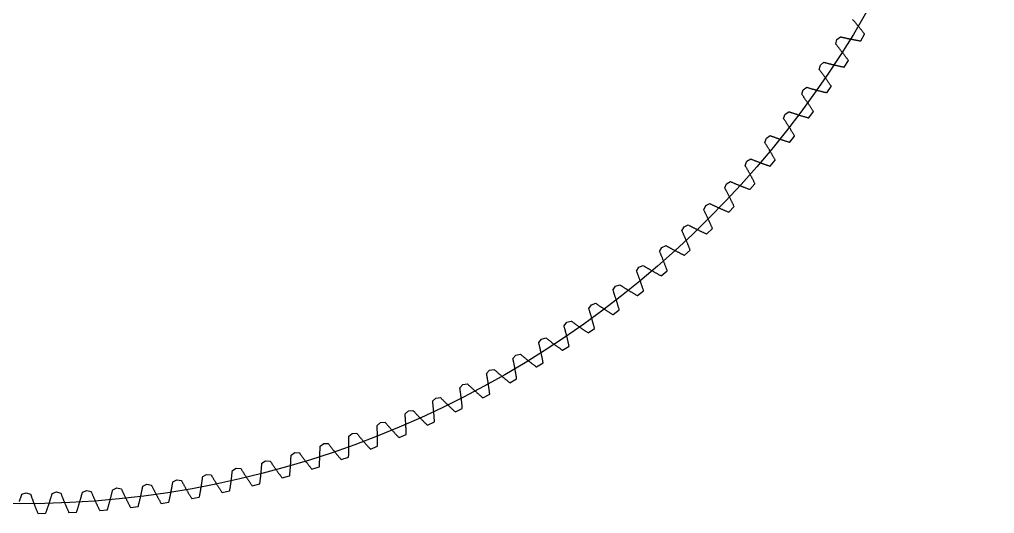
# Model space of a CAD drawing. Extents: x -119 to 119, y 119 to 356.
# Drawn here: x 0 to 117.6, y 118.9 to 178.5 of the extents above; entities that cross this region are included whole.
import ezdxf

# ---------------------------------------------------------------- set-up
doc = ezdxf.new("R2010")
doc.units = 0
doc.layers.get('0').update_dxf_attribs({"linetype": 'CONTINUOUS'})

msp = doc.modelspace()

# ---------------------------------------------------------------- linework, layer by layer
msp.add_lwpolyline([(-0.013603, 120.334419), (0.009313, 120.398963), (0.032032, 120.463254), (0.054497, 120.527233), (0.076764, 120.590959), (0.098778, 120.654374), (0.120594, 120.717536), (0.142212, 120.780415), (0.163576, 120.843012), (0.184743, 120.905326), (0.205684, 120.967359), (0.226399, 121.029109), (0.246916, 121.090577), (0.267208, 121.151735), (0.287302, 121.212638), (0.806563, 121.392978), (0.806563, 121.392978), (1.328279, 121.219863), (1.34922, 121.159242), (1.370358, 121.098366), (1.391722, 121.037181), (1.413312, 120.975741), (1.4351, 120.913991), (1.457113, 120.851986), (1.479352, 120.7897), (1.501817, 120.727131), (1.524508, 120.66428), (1.547424, 120.601147), (1.570567, 120.53776), (1.593935, 120.474091), (1.617528, 120.410139), (1.641348, 120.345906), (1.665393, 120.281418), (1.689664, 120.216648), (1.71419, 120.151596), (1.73894, 120.086289), (1.763917, 120.020701), (1.78912, 119.95483), (1.814576, 119.888706), (1.840258, 119.822327), (1.866194, 119.755666), (1.892356, 119.688723), (1.918744, 119.621526), (1.945386, 119.554046), (1.972282, 119.486313), (1.999403, 119.418326), (2.026779, 119.350056), (2.054408, 119.281533), (2.082264, 119.212727), (2.110373, 119.143667), (2.138736, 119.074353), (2.167354, 119.004786), (2.196197, 118.934936), (2.224984, 118.882781), (3.153974, 118.903835), (3.180362, 118.957231), (3.206016, 119.028295), (3.231444, 119.099104), (3.256647, 119.169632), (3.281595, 119.239905), (3.306318, 119.309896), (3.330787, 119.379605), (3.355058, 119.449032), (3.379075, 119.518176), (3.402866, 119.587066), (3.426432, 119.655675), (3.449772, 119.724001), (3.472857, 119.792044), (3.495746, 119.859806), (3.518408, 119.927314), (3.540845, 119.994511), (3.563027, 120.061454), (3.585012, 120.128115), (3.606772, 120.194465), (3.628334, 120.260562), (3.649641, 120.326376), (3.670752, 120.39188), (3.691636, 120.457129), (3.712323, 120.522069), (3.732784, 120.586726), (3.753019, 120.651129), (3.773057, 120.715222), (3.792869, 120.779032), (3.812484, 120.84256), (3.831872, 120.905778), (3.851063, 120.968714), (3.870057, 121.031395), (3.888825, 121.093766), (3.907395, 121.155827), (3.925768, 121.217605), (3.943914, 121.27913), (4.457277, 121.475669), (4.457277, 121.475669), (4.984157, 121.319036), (5.006989, 121.25912), (5.030047, 121.198922), (5.053302, 121.138442), (5.076811, 121.077708), (5.100546, 121.016663), (5.124506, 120.955393), (5.148693, 120.893812), (5.173105, 120.832005), (5.197771, 120.769888), (5.222635, 120.707517), (5.247753, 120.644864), (5.273125, 120.581956), (5.298694, 120.518795), (5.324517, 120.455351), (5.350595, 120.391626), (5.376898, 120.327674), (5.403455, 120.263412), (5.430238, 120.198924), (5.457246, 120.134154), (5.484537, 120.069102), (5.512026, 120.003824), (5.539796, 119.938264), (5.567793, 119.87245), (5.596072, 119.806353), (5.624548, 119.740031), (5.653306, 119.673426), (5.682319, 119.606568), (5.711557, 119.539456), (5.741077, 119.472089), (5.770824, 119.404469), (5.800824, 119.336566), (5.831106, 119.268438), (5.861614, 119.200055), (5.892405, 119.13139), (5.923449, 119.0625), (5.953845, 119.011277), (6.881707, 119.061484), (6.906401, 119.115699), (6.929826, 119.187553), (6.953024, 119.259096), (6.975969, 119.330385), (6.998716, 119.401392), (7.021209, 119.472117), (7.043505, 119.54256), (7.065574, 119.61272), (7.087418, 119.682599), (7.109008, 119.752195), (7.130429, 119.821508), (7.151596, 119.89054), (7.172537, 119.959289), (7.19328, 120.027756), (7.213798, 120.095913), (7.234118, 120.163788), (7.254212, 120.23138), (7.27408, 120.29869), (7.293751, 120.365718), (7.313224, 120.432435), (7.332472, 120.498898), (7.351494, 120.565051), (7.370318, 120.630894), (7.388945, 120.696482), (7.407374, 120.76176), (7.425577, 120.826728), (7.443583, 120.891441), (7.461391, 120.955816), (7.479002, 121.019937), (7.496387, 121.083747), (7.513602, 121.147276), (7.530592, 121.210493), (7.547412, 121.273401), (7.564035, 121.336054), (7.580432, 121.398369), (7.59666, 121.460429), (8.103588, 121.672999), (8.103588, 121.672999), (8.635153, 121.532989), (8.659848, 121.473807), (8.684768, 121.414371), (8.709914, 121.354652), (8.735314, 121.29468), (8.760968, 121.234426), (8.78682, 121.173917), (8.812925, 121.113155), (8.839285, 121.05211), (8.86587, 120.990812), (8.892709, 120.929259), (8.919774, 120.867452), (8.947094, 120.805363), (8.974667, 120.74302), (9.002466, 120.680424), (9.030518, 120.617573), (9.058825, 120.55444), (9.087358, 120.491052), (9.116173, 120.42744), (9.145214, 120.363544), (9.174508, 120.299395), (9.204057, 120.234992), (9.23386, 120.170363), (9.263916, 120.105452), (9.294227, 120.040287), (9.32482, 119.974868), (9.355638, 119.909223), (9.386739, 119.843296), (9.418066, 119.777143), (9.449675, 119.710736), (9.481538, 119.644075), (9.513683, 119.57716), (9.546054, 119.51002), (9.578707, 119.442597), (9.611642, 119.374948), (9.644832, 119.307074), (9.676807, 119.256838), (10.602666, 119.336171), (10.625638, 119.39112), (10.646777, 119.463651), (10.667718, 119.535928), (10.688433, 119.607894), (10.708922, 119.679579), (10.729186, 119.750981), (10.749252, 119.822101), (10.76912, 119.892911), (10.788735, 119.963438), (10.808152, 120.033683), (10.827371, 120.103618), (10.846364, 120.173298), (10.86516, 120.24264), (10.883731, 120.311728), (10.902103, 120.380506), (10.920278, 120.449001), (10.938228, 120.517186), (10.95598, 120.585089), (10.973534, 120.652681), (10.99089, 120.719991), (11.008021, 120.787019), (11.024983, 120.853736), (11.041747, 120.920143), (11.058285, 120.986268), (11.074654, 121.052082), (11.090797, 121.117614), (11.106771, 121.182836), (11.122547, 121.247775), (11.138126, 121.312404), (11.153507, 121.376722), (11.168719, 121.440758), (11.183733, 121.504484), (11.19855, 121.5679), (11.213197, 121.631033), (11.227647, 121.693855), (11.241899, 121.756368), (11.741884, 121.98477), (11.741884, 121.98477), (12.277598, 121.861524), (12.304127, 121.80316), (12.33091, 121.744514), (12.357947, 121.685614), (12.385209, 121.626461), (12.412726, 121.567053), (12.440468, 121.507391), (12.468493, 121.447475), (12.496744, 121.387306), (12.525248, 121.326882), (12.553978, 121.266176), (12.582991, 121.205244), (12.612257, 121.144058), (12.641749, 121.082618), (12.671496, 121.020896), (12.701524, 120.958949), (12.731778, 120.896775), (12.762315, 120.834319), (12.793105, 120.77161), (12.82415, 120.708674), (12.855448, 120.645484), (12.887, 120.582041), (12.918835, 120.518372), (12.950896, 120.45442), (12.983238, 120.390243), (13.015863, 120.32584), (13.048742, 120.261182), (13.081875, 120.196271), (13.11529, 120.131134), (13.148959, 120.065744), (13.18291, 120.000127), (13.217116, 119.934256), (13.251603, 119.86816), (13.286373, 119.801809), (13.321397, 119.735233), (13.356703, 119.668403), (13.390259, 119.619212), (14.313126, 119.727585), (14.334377, 119.783211), (14.35323, 119.856391), (14.371884, 119.929289), (14.390342, 120.001877), (14.408573, 120.074154), (14.426579, 120.146177), (14.444416, 120.217861), (14.462026, 120.289264), (14.479439, 120.360384), (14.496627, 120.431193), (14.513645, 120.50172), (14.530437, 120.571937), (14.547032, 120.641872), (14.563429, 120.711496), (14.579628, 120.78081), (14.59563, 120.849842), (14.611435, 120.918563), (14.62707, 120.986973), (14.642479, 121.055102), (14.657719, 121.12292), (14.672733, 121.190456), (14.687578, 121.257653), (14.702254, 121.324568), (14.716704, 121.391172), (14.730984, 121.457494), (14.745095, 121.523478), (14.759009, 121.589179), (14.772725, 121.65457), (14.786271, 121.71965), (14.79962, 121.784449), (14.8128, 121.848908), (14.825811, 121.913086), (14.838624, 121.976924), (14.851295, 122.040481), (14.863741, 122.103727), (14.876046, 122.166662), (15.368609, 122.410672), (15.368609, 122.410672), (15.907907, 122.304302), (15.93627, 122.246785), (15.964888, 122.189014), (15.993759, 122.131018), (16.022856, 122.072739), (16.052236, 122.014234), (16.081841, 121.955475), (16.111728, 121.896463), (16.141869, 121.837196), (16.172236, 121.777704), (16.202886, 121.717929), (16.233789, 121.657928), (16.264946, 121.597702), (16.296358, 121.537194), (16.328051, 121.476488), (16.359999, 121.4155), (16.3922, 121.354286), (16.424684, 121.292818), (16.457422, 121.231124), (16.490414, 121.169176), (16.523688, 121.107002), (16.557216, 121.044603), (16.591026, 120.98195), (16.62509, 120.919042), (16.659437, 120.855938), (16.694065, 120.79255), (16.728948, 120.728966), (16.764113, 120.665127), (16.79956, 120.601063), (16.835261, 120.536772), (16.871273, 120.472256), (16.907538, 120.407486), (16.944058, 120.342519), (16.980888, 120.277297), (17.018, 120.21185), (17.055366, 120.146177), (17.090475, 120.09803), (18.009503, 120.235359), (18.028976, 120.291634), (18.045543, 120.365379), (18.061884, 120.438813), (18.078027, 120.511937), (18.094, 120.58475), (18.109748, 120.657281), (18.125299, 120.72953), (18.140652, 120.80144), (18.155835, 120.873068), (18.170793, 120.944386), (18.185582, 121.015421), (18.200144, 121.086118), (18.214566, 121.156532), (18.228762, 121.226636), (18.24276, 121.29643), (18.256589, 121.365913), (18.270248, 121.435114), (18.28371, 121.504004), (18.296975, 121.572556), (18.31007, 121.640826), (18.322967, 121.708785), (18.335696, 121.776434), (18.348254, 121.843772), (18.360616, 121.9108), (18.372808, 121.977517), (18.38483, 122.043952), (18.396656, 122.110048), (18.40834, 122.175834), (18.419826, 122.24131), (18.431143, 122.306475), (18.442291, 122.37133), (18.453269, 122.435874), (18.464078, 122.500108), (18.474718, 122.564031), (18.485189, 122.627616), (18.495518, 122.690918), (18.980178, 122.950252), (18.980178, 122.950252), (19.522553, 122.860901), (19.552694, 122.804315), (19.583118, 122.747476), (19.613795, 122.690382), (19.644727, 122.633063), (19.675912, 122.575489), (19.707352, 122.51769), (19.739074, 122.459665), (19.77105, 122.401358), (19.803279, 122.342854), (19.835791, 122.284095), (19.868557, 122.225082), (19.901606, 122.165844), (19.934908, 122.10638), (19.968492, 122.046661), (20.002331, 121.986746), (20.036451, 121.926548), (20.070826, 121.866152), (20.105483, 121.805502), (20.140422, 121.744627), (20.175615, 121.683526), (20.21109, 121.622199), (20.246848, 121.560646), (20.282888, 121.498868), (20.31921, 121.436836), (20.355786, 121.374606), (20.392672, 121.312122), (20.429813, 121.24944), (20.467264, 121.186504), (20.504968, 121.123371), (20.542956, 121.060012), (20.581253, 120.996428), (20.619805, 120.932617), (20.658667, 120.868581), (20.697811, 120.804347), (20.737237, 120.73986), (20.773813, 120.69287), (21.688072, 120.858986), (21.705768, 120.915853), (21.72002, 120.99005), (21.734046, 121.063964), (21.747903, 121.137567), (21.761563, 121.21086), (21.775025, 121.283871), (21.788289, 121.356543), (21.801384, 121.428905), (21.81431, 121.500985), (21.827038, 121.572726), (21.839569, 121.644184), (21.85193, 121.715304), (21.864094, 121.786142), (21.876089, 121.856669), (21.887914, 121.926858), (21.899541, 121.996764), (21.911028, 122.066332), (21.922288, 122.135618), (21.933408, 122.204565), (21.944358, 122.273201), (21.955111, 122.341527), (21.965722, 122.409543), (21.976136, 122.477248), (21.986409, 122.544642), (21.996485, 122.611698), (22.006419, 122.678472), (22.016156, 122.744907), (22.025751, 122.811032), (22.035177, 122.876846), (22.044462, 122.942322), (22.053578, 123.007487), (22.062525, 123.072342), (22.071302, 123.136886), (22.079938, 123.20112), (22.088404, 123.265015), (22.09673, 123.328599), (22.573008, 123.603032), (22.573008, 123.603032), (23.117923, 123.530755), (23.149842, 123.475129), (23.182016, 123.419277), (23.214471, 123.3632), (23.247181, 123.306868), (23.280172, 123.250311), (23.313418, 123.193528), (23.346918, 123.136519), (23.380728, 123.079256), (23.414792, 123.021767), (23.449111, 122.964053), (23.483739, 122.906113), (23.518622, 122.847947), (23.553759, 122.789555), (23.589206, 122.730937), (23.624907, 122.672094), (23.66089, 122.613025), (23.697156, 122.55373), (23.733704, 122.494209), (23.770534, 122.434463), (23.807646, 122.374491), (23.84504, 122.314293), (23.882717, 122.253897), (23.920676, 122.193276), (23.958917, 122.132429), (23.99744, 122.071356), (24.036246, 122.010085), (24.075362, 121.948589), (24.114732, 121.886867), (24.154412, 121.824948), (24.194403, 121.762802), (24.234648, 121.700459), (24.275203, 121.637891), (24.316041, 121.575124), (24.357189, 121.512132), (24.398619, 121.448915), (24.436663, 121.403082), (25.345249, 121.597843), (25.361166, 121.655247), (25.373048, 121.729867), (25.38476, 121.804176), (25.396303, 121.878175), (25.407648, 121.951863), (25.418824, 122.025241), (25.429803, 122.098308), (25.440612, 122.171065), (25.451252, 122.243483), (25.461722, 122.315619), (25.471995, 122.387416), (25.482127, 122.458903), (25.492061, 122.53008), (25.501854, 122.600946), (25.51145, 122.671473), (25.520876, 122.74169), (25.530161, 122.811596), (25.539277, 122.881192), (25.548195, 122.950478), (25.556972, 123.019425), (25.565608, 123.088061), (25.574046, 123.156359), (25.582344, 123.224375), (25.590472, 123.292052), (25.598459, 123.35939), (25.606276, 123.426418), (25.613953, 123.493135), (25.62146, 123.559542), (25.628826, 123.62561), (25.636022, 123.691368), (25.643078, 123.756787), (25.649992, 123.821896), (25.656738, 123.886666), (25.663342, 123.951125), (25.669804, 124.015274), (25.676126, 124.079085), (26.143543, 124.368334), (26.143543, 124.368334), (26.690461, 124.313216), (26.72413, 124.258634), (26.758025, 124.203799), (26.79223, 124.148765), (26.82669, 124.093506), (26.861431, 124.038021), (26.896455, 123.982282), (26.931761, 123.926346), (26.967321, 123.870184), (27.003163, 123.813824), (27.039316, 123.75721), (27.075723, 123.700371), (27.112412, 123.643334), (27.149383, 123.586071), (27.186636, 123.528582), (27.224172, 123.470896), (27.262018, 123.412984), (27.300118, 123.354846), (27.338528, 123.296511), (27.377192, 123.23795), (27.416167, 123.179191), (27.455424, 123.120206), (27.494992, 123.060996), (27.534842, 123.001588), (27.574974, 122.941983), (27.615388, 122.882152), (27.656113, 122.822123), (27.69712, 122.761897), (27.738437, 122.701445), (27.780036, 122.640796), (27.821946, 122.579948), (27.864139, 122.518904), (27.906641, 122.457633), (27.949426, 122.396165), (27.99255, 122.3345), (28.035927, 122.272637), (28.075382, 122.228017), (28.977421, 122.451227), (28.991532, 122.509082), (29.001071, 122.584041), (29.010441, 122.658688), (29.019641, 122.733026), (29.028672, 122.807024), (29.037506, 122.880713), (29.046198, 122.95409), (29.054721, 123.027158), (29.063075, 123.099886), (29.071288, 123.172276), (29.079303, 123.244384), (29.087177, 123.316153), (29.094882, 123.387612), (29.102417, 123.458732), (29.109811, 123.529542), (29.117036, 123.600041), (29.12412, 123.670201), (29.131034, 123.740023), (29.137779, 123.809562), (29.144383, 123.878735), (29.150846, 123.947626), (29.15714, 124.016149), (29.163292, 124.08439), (29.169304, 124.152293), (29.175174, 124.219857), (29.180875, 124.287111), (29.186434, 124.354026), (29.191881, 124.42063), (29.197159, 124.486896), (29.202295, 124.552823), (29.207291, 124.61844), (29.212145, 124.683746), (29.216858, 124.748685), (29.22143, 124.813342), (29.225889, 124.877632), (29.230207, 124.941612), (29.68831, 125.245424), (29.68831, 125.245424), (30.236668, 125.207494), (30.27203, 125.153984), (30.307647, 125.100278), (30.343546, 125.046345), (30.379755, 124.992186), (30.416218, 124.937802), (30.452963, 124.88322), (30.489991, 124.828413), (30.527329, 124.773408), (30.564921, 124.718177), (30.602823, 124.66272), (30.64098, 124.607066), (30.679446, 124.551214), (30.718196, 124.495137), (30.757255, 124.438862), (30.796597, 124.382361), (30.836221, 124.325662), (30.876127, 124.268766), (30.916344, 124.211644), (30.956843, 124.154353), (30.997652, 124.096836), (31.038744, 124.039094), (31.080146, 123.981182), (31.12183, 123.923072), (31.163824, 123.864737), (31.206101, 123.806204), (31.248689, 123.747502), (31.291558, 123.688574), (31.334766, 123.629448), (31.378257, 123.570153), (31.42203, 123.510633), (31.466141, 123.450943), (31.510534, 123.391027), (31.555238, 123.330942), (31.600253, 123.270659), (31.645578, 123.210207), (31.686415, 123.166858), (32.581003, 123.418261), (32.593252, 123.47654), (32.600448, 123.551752), (32.607476, 123.626682), (32.614334, 123.701246), (32.621022, 123.775498), (32.62757, 123.84944), (32.633948, 123.923044), (32.640157, 123.996337), (32.646225, 124.069292), (32.652152, 124.141936), (32.657909, 124.214241), (32.663525, 124.286208), (32.668972, 124.357864), (32.674278, 124.42921), (32.679442, 124.500217), (32.684466, 124.570885), (32.68932, 124.641243), (32.694033, 124.711262), (32.698605, 124.780971), (32.703036, 124.850342), (32.707326, 124.919373), (32.711475, 124.988066), (32.715482, 125.056448), (32.719349, 125.12452), (32.723074, 125.192226), (32.726686, 125.25962), (32.730158, 125.326704), (32.73346, 125.393422), (32.736677, 125.459829), (32.739725, 125.525897), (32.74266, 125.591626), (32.745482, 125.657046), (32.748305, 125.722126), (32.750845, 125.786868), (32.753385, 125.851299), (32.755642, 125.915364), (33.203981, 126.233428), (33.203981, 126.233428), (33.75327, 126.212741), (33.790297, 126.160361), (33.827579, 126.107783), (33.865171, 126.055007), (33.903045, 126.002006), (33.941202, 125.948807), (33.97964, 125.89541), (34.018361, 125.841788), (34.057392, 125.787968), (34.096734, 125.733951), (34.13633, 125.679736), (34.176236, 125.625296), (34.216453, 125.570686), (34.256952, 125.51585), (34.297733, 125.460816), (34.338824, 125.405586), (34.380226, 125.350185), (34.421911, 125.294559), (34.463877, 125.238736), (34.506182, 125.182715), (34.54877, 125.126524), (34.591639, 125.070108), (34.634847, 125.013522), (34.678338, 124.956739), (34.722139, 124.899759), (34.766222, 124.84258), (34.810644, 124.785233), (34.855348, 124.727688), (34.90039, 124.669973), (34.945715, 124.612033), (34.99135, 124.553952), (35.037296, 124.495645), (35.083552, 124.437196), (35.130147, 124.378522), (35.177024, 124.319707), (35.224212, 124.260666), (35.266404, 124.218615), (36.152638, 124.498015), (36.163081, 124.556661), (36.167878, 124.632071), (36.172535, 124.707142), (36.177051, 124.781903), (36.181425, 124.856353), (36.18563, 124.930436), (36.189694, 125.004209), (36.193617, 125.077672), (36.197399, 125.150767), (36.20104, 125.223552), (36.204511, 125.296027), (36.207869, 125.368135), (36.211058, 125.439932), (36.214135, 125.511391), (36.217042, 125.582539), (36.219864, 125.65332), (36.222404, 125.723791), (36.224944, 125.793923), (36.227202, 125.863745), (36.229459, 125.9332), (36.231435, 126.002344), (36.23341, 126.07115), (36.235386, 126.139646), (36.237079, 126.207774), (36.238773, 126.275592), (36.240184, 126.343043), (36.241595, 126.410184), (36.242724, 126.476986), (36.243853, 126.543477), (36.244982, 126.609602), (36.245828, 126.675416), (36.246675, 126.740864), (36.247239, 126.806), (36.247804, 126.870799), (36.248086, 126.935258), (36.248368, 126.999379), (36.68649, 127.331357), (36.68649, 127.331357), (37.236174, 127.327914), (37.27481, 127.276747), (37.313729, 127.225383), (37.352958, 127.173792), (37.392469, 127.122005), (37.43229, 127.070048), (37.472394, 127.017865), (37.51278, 126.965512), (37.553477, 126.912934), (37.594484, 126.860187), (37.635773, 126.807214), (37.677372, 126.754072), (37.719282, 126.700732), (37.761474, 126.647222), (37.803977, 126.593487), (37.84679, 126.539583), (37.889886, 126.485481), (37.933291, 126.431209), (37.977008, 126.37674), (38.021034, 126.322074), (38.065371, 126.267238), (38.110019, 126.212205), (38.154949, 126.157002), (38.200217, 126.101602), (38.245796, 126.046032), (38.291657, 125.990265), (38.337857, 125.934357), (38.384339, 125.878223), (38.43116, 125.821948), (38.478291, 125.765475), (38.525732, 125.708833), (38.573484, 125.652022), (38.621575, 125.595041), (38.669948, 125.537863), (38.718659, 125.480544), (38.76771, 125.423027), (38.811172, 125.38233), (39.688206, 125.689416), (39.696785, 125.748344), (39.699325, 125.823895), (39.701583, 125.899079), (39.703841, 125.973953), (39.705816, 126.048488), (39.707792, 126.122684), (39.709485, 126.196542), (39.711178, 126.27006), (39.71259, 126.343269), (39.714001, 126.416139), (39.71513, 126.488642), (39.716258, 126.560862), (39.717105, 126.632716), (39.717952, 126.704231), (39.718516, 126.775408), (39.719081, 126.846274), (39.719645, 126.916801), (39.719927, 126.986961), (39.720097, 127.056811), (39.720181, 127.126323), (39.720125, 127.195495), (39.719956, 127.264329), (39.719673, 127.332825), (39.719391, 127.400981), (39.718827, 127.468828), (39.718262, 127.536307), (39.717416, 127.603448), (39.716569, 127.67025), (39.71544, 127.736741), (39.714311, 127.802866), (39.713182, 127.868652), (39.711771, 127.934127), (39.71036, 127.999236), (39.708949, 128.064006), (39.707256, 128.128466), (39.705562, 128.192558), (40.133044, 128.538139), (40.133044, 128.538139), (40.682559, 128.551968), (40.722776, 128.502043), (40.763303, 128.45192), (40.80414, 128.4016), (40.84526, 128.351082), (40.88669, 128.300367), (40.928403, 128.249482), (40.970426, 128.198428), (41.012759, 128.147149), (41.055403, 128.0957), (41.098329, 128.044081), (41.141594, 127.992265), (41.18514, 127.94028), (41.228998, 127.888097), (41.273166, 127.835745), (41.317644, 127.783195), (41.362432, 127.730476), (41.407532, 127.677587), (41.452941, 127.62453), (41.498661, 127.571274), (41.544692, 127.51785), (41.591032, 127.464256), (41.637684, 127.410492), (41.684646, 127.356531), (41.731946, 127.302429), (41.779557, 127.24813), (41.827478, 127.193689), (41.87571, 127.139051), (41.92428, 127.084272), (41.973161, 127.029323), (42.022353, 126.974205), (42.071883, 126.918918), (42.121723, 126.863461), (42.171874, 126.807835), (42.222364, 126.752068), (42.273164, 126.696131), (42.317896, 126.656818), (43.184854, 126.991308), (43.191599, 127.05049), (43.191656, 127.12604), (43.191599, 127.201281), (43.191402, 127.276183), (43.19112, 127.350718), (43.190555, 127.424942), (43.189991, 127.498828), (43.189426, 127.572375), (43.18858, 127.645583), (43.187733, 127.718453), (43.186604, 127.790984), (43.185475, 127.863177), (43.184064, 127.93503), (43.182653, 128.006546), (43.18096, 128.077722), (43.179266, 128.14856), (43.177573, 128.219059), (43.175597, 128.289191), (43.173622, 128.359013), (43.171646, 128.428496), (43.169388, 128.49764), (43.167131, 128.566418), (43.164591, 128.634885), (43.162051, 128.702985), (43.159511, 128.770775), (43.156688, 128.838198), (43.153838, 128.90531), (43.150875, 128.972056), (43.147798, 129.038463), (43.144638, 129.104531), (43.141364, 129.170261), (43.138005, 129.235623), (43.134534, 129.300676), (43.130978, 129.365361), (43.127337, 129.429736), (43.123584, 129.493744), (43.540003, 129.852589), (43.540003, 129.852589), (44.088812, 129.883662), (44.130581, 129.835035), (44.17266, 129.786182), (44.21505, 129.737189), (44.257722, 129.687969), (44.300733, 129.638608), (44.344026, 129.58905), (44.387629, 129.539323), (44.431571, 129.489426), (44.475795, 129.439331), (44.52033, 129.389096), (44.565175, 129.338663), (44.610359, 129.28806), (44.655825, 129.237288), (44.701629, 129.186347), (44.747716, 129.135209), (44.794142, 129.083929), (44.840878, 129.03248), (44.887924, 128.980861), (44.935309, 128.929074), (44.982977, 128.877145), (45.030983, 128.825018), (45.079327, 128.772751), (45.127954, 128.720314), (45.17692, 128.667708), (45.226224, 128.614932), (45.275839, 128.562015), (45.325764, 128.508929), (45.376028, 128.455702), (45.426602, 128.402306), (45.477486, 128.34874), (45.528738, 128.295061), (45.5803, 128.241185), (45.632172, 128.187168), (45.684384, 128.133009), (45.736933, 128.07871), (45.782879, 128.040807), (46.638887, 128.402362), (46.64377, 128.461714), (46.641512, 128.537264), (46.638972, 128.612448), (46.636432, 128.687294), (46.633892, 128.7618), (46.63107, 128.835968), (46.628191, 128.909798), (46.625171, 128.983288), (46.622067, 129.05644), (46.618821, 129.129254), (46.615463, 129.2017), (46.61202, 129.273808), (46.608436, 129.345605), (46.604767, 129.417036), (46.600985, 129.488128), (46.59709, 129.558881), (46.593111, 129.629267), (46.589019, 129.699343), (46.584814, 129.769052), (46.580524, 129.838422), (46.576121, 129.907482), (46.571634, 129.976146), (46.567034, 130.0445), (46.562349, 130.112516), (46.557551, 130.180165), (46.552668, 130.247475), (46.547701, 130.314446), (46.54265, 130.38105), (46.537485, 130.447344), (46.532236, 130.513272), (46.52693, 130.57886), (46.521511, 130.64411), (46.516008, 130.709021), (46.51042, 130.773565), (46.504747, 130.837771), (46.49899, 130.901638), (46.903922, 131.273381), (46.903922, 131.273381), (47.45149, 131.321697), (47.494783, 131.274397), (47.538358, 131.226899), (47.582272, 131.179231), (47.626468, 131.131423), (47.671002, 131.083417), (47.715847, 131.035242), (47.761003, 130.986925), (47.806469, 130.938411), (47.852245, 130.889756), (47.898332, 130.840903), (47.944758, 130.79191), (47.991494, 130.742746), (48.03854, 130.693442), (48.085897, 130.643969), (48.133593, 130.594326), (48.181599, 130.544514), (48.229915, 130.49456), (48.27857, 130.444438), (48.327536, 130.394174), (48.37684, 130.343741), (48.426455, 130.293166), (48.476408, 130.242423), (48.526672, 130.191538), (48.577274, 130.140512), (48.628187, 130.089317), (48.679439, 130.037981), (48.731001, 129.986504), (48.782901, 129.934857), (48.835141, 129.883098), (48.887719, 129.831169), (48.940607, 129.779099), (48.993834, 129.726888), (49.047372, 129.674535), (49.101276, 129.622042), (49.155491, 129.569379), (49.202622, 129.532973), (50.046834, 129.921226), (50.049853, 129.980718), (50.045168, 130.056128), (50.040399, 130.131199), (50.035488, 130.205932), (50.030493, 130.280325), (50.025385, 130.35438), (50.020192, 130.428069), (50.014858, 130.501446), (50.009439, 130.574457), (50.003908, 130.647101), (49.998291, 130.719435), (49.99259, 130.791402), (49.986748, 130.86303), (49.98085, 130.934319), (49.974839, 131.00527), (49.968714, 131.075853), (49.962506, 131.146098), (49.956212, 131.216005), (49.949834, 131.285544), (49.943371, 131.354745), (49.936795, 131.423608), (49.930135, 131.492131), (49.923418, 131.560288), (49.916588, 131.628106), (49.909674, 131.695585), (49.902674, 131.762726), (49.895619, 131.8295), (49.88845, 131.895935), (49.881226, 131.962003), (49.873916, 132.027732), (49.866522, 132.093123), (49.859071, 132.158176), (49.851536, 132.222861), (49.843916, 132.287236), (49.836239, 132.351216), (49.828478, 132.414885), (50.221557, 132.799159), (50.221557, 132.799159), (50.767319, 132.864634), (50.812051, 132.818717), (50.857122, 132.77263), (50.902503, 132.726374), (50.948195, 132.679948), (50.994197, 132.633381), (51.040538, 132.586645), (51.087189, 132.53974), (51.134151, 132.492694), (51.181423, 132.445478), (51.229034, 132.398121), (51.276984, 132.350623), (51.325216, 132.302956), (51.373814, 132.255119), (51.422695, 132.207169), (51.471915, 132.15905), (51.521473, 132.110762), (51.571342, 132.062361), (51.621549, 132.013791), (51.672067, 131.965079), (51.722923, 131.916226), (51.774118, 131.867233), (51.825624, 131.818098), (51.877468, 131.768822), (51.929651, 131.719405), (51.982144, 131.669818), (52.034976, 131.620119), (52.088147, 131.570278), (52.141656, 131.520297), (52.195476, 131.470202), (52.249634, 131.419939), (52.30416, 131.369562), (52.358996, 131.319044), (52.41417, 131.268414), (52.469683, 131.217642), (52.525507, 131.166729), (52.573767, 131.13179), (53.405363, 131.546374), (53.406492, 131.605923), (53.399436, 131.681164), (53.392296, 131.756065), (53.385071, 131.8306), (53.377733, 131.904796), (53.370311, 131.978654), (53.362775, 132.052145), (53.355155, 132.125297), (53.347451, 132.19811), (53.339633, 132.270556), (53.331759, 132.342664), (53.323772, 132.414433), (53.315701, 132.485836), (53.307544, 132.556899), (53.299304, 132.627624), (53.291006, 132.697982), (53.282596, 132.768001), (53.274101, 132.837654), (53.26555, 132.906968), (53.256886, 132.975943), (53.248165, 133.044579), (53.23936, 133.112849), (53.230498, 133.180751), (53.221551, 133.248344), (53.21252, 133.315569), (53.203433, 133.382427), (53.19426, 133.448947), (53.185032, 133.515128), (53.175718, 133.580942), (53.166349, 133.646418), (53.156894, 133.711555), (53.147412, 133.776325), (53.137844, 133.840756), (53.12822, 133.904849), (53.118512, 133.968575), (53.108775, 134.031934), (53.489578, 134.428371), (53.489578, 134.428371), (54.033025, 134.510978), (54.079168, 134.466471), (54.125678, 134.421824), (54.172471, 134.377007), (54.219602, 134.332049), (54.267044, 134.28695), (54.314824, 134.241681), (54.362914, 134.196272), (54.411344, 134.150721), (54.460084, 134.105029), (54.509162, 134.059196), (54.558551, 134.013222), (54.608278, 133.967079), (54.658345, 133.920823), (54.708721, 133.874397), (54.759437, 133.827859), (54.810462, 133.781179), (54.861855, 133.734358), (54.913558, 133.687397), (54.965572, 133.640294), (55.017952, 133.59305), (55.070643, 133.545693), (55.123673, 133.498195), (55.177041, 133.450556), (55.23072, 133.402804), (55.284765, 133.354911), (55.339149, 133.306905), (55.393844, 133.258758), (55.448877, 133.210469), (55.504278, 133.162068), (55.559988, 133.113554), (55.616038, 133.064927), (55.672454, 133.016159), (55.72918, 132.96725), (55.786246, 132.918256), (55.843678, 132.869122), (55.892982, 132.835706), (56.711173, 133.276227), (56.710326, 133.335776), (56.700928, 133.410762), (56.691445, 133.485382), (56.681878, 133.559663), (56.672198, 133.633605), (56.662461, 133.70718), (56.65264, 133.780417), (56.642706, 133.853287), (56.632715, 133.925818), (56.62264, 133.997982), (56.612508, 134.069808), (56.602263, 134.141295), (56.591962, 134.212415), (56.581576, 134.283168), (56.571134, 134.35361), (56.560607, 134.423658), (56.549996, 134.493395), (56.539328, 134.562737), (56.528575, 134.631769), (56.517766, 134.700433), (56.5069, 134.768731), (56.49595, 134.83669), (56.484943, 134.904311), (56.47388, 134.971564), (56.462761, 135.038479), (56.451556, 135.105027), (56.440324, 135.171236), (56.429007, 135.237079), (56.417633, 135.302583), (56.406203, 135.367748), (56.394745, 135.432546), (56.383202, 135.496977), (56.371631, 135.56107), (56.359975, 135.624824), (56.348291, 135.688211), (56.336551, 135.75126), (56.70471, 136.159438), (56.70471, 136.159438), (57.245306, 136.25909), (57.292833, 136.216051), (57.340698, 136.172871), (57.388901, 136.12955), (57.437415, 136.086088), (57.486268, 136.042513), (57.535431, 135.998768), (57.584933, 135.954911), (57.634773, 135.910884), (57.684924, 135.866745), (57.735414, 135.822464), (57.786214, 135.778071), (57.83738, 135.733536), (57.888858, 135.68886), (57.940674, 135.644043), (57.992828, 135.599114), (58.045294, 135.554043), (58.098126, 135.508859), (58.151268, 135.463534), (58.204749, 135.418096), (58.258569, 135.372546), (58.312727, 135.326854), (58.367224, 135.281049), (58.42206, 135.235132), (58.477235, 135.189073), (58.532748, 135.142901), (58.5886, 135.096617), (58.64479, 135.05022), (58.701319, 135.003681), (58.758187, 134.957058), (58.815422, 134.910322), (58.872967, 134.863445), (58.930879, 134.816483), (58.989129, 134.769408), (59.047719, 134.722221), (59.106647, 134.67492), (59.156967, 134.643058), (59.960933, 135.109063), (59.958393, 135.168555), (59.946653, 135.243203), (59.934828, 135.317512), (59.922918, 135.391454), (59.910952, 135.46503), (59.898901, 135.538266), (59.886765, 135.611164), (59.874573, 135.683696), (59.862297, 135.75586), (59.849964, 135.827685), (59.837574, 135.899144), (59.8251, 135.970264), (59.812569, 136.041045), (59.799954, 136.11146), (59.78731, 136.181507), (59.774582, 136.251216), (59.761797, 136.320558), (59.748956, 136.389562), (59.73603, 136.458198), (59.723076, 136.526496), (59.710066, 136.594427), (59.696999, 136.662019), (59.683876, 136.729244), (59.670696, 136.796103), (59.65746, 136.862651), (59.644195, 136.928804), (59.630874, 136.994618), (59.617497, 137.060093), (59.604092, 137.125202), (59.590601, 137.189972), (59.577111, 137.254375), (59.563564, 137.318411), (59.549961, 137.382109), (59.53633, 137.445468), (59.52267, 137.50846), (59.508954, 137.571085), (59.864103, 137.990665), (59.864103, 137.990665), (60.401285, 138.107222), (60.450166, 138.065708), (60.499357, 138.024052), (60.548887, 137.982283), (60.598756, 137.940373), (60.648935, 137.898322), (60.699452, 137.856158), (60.750309, 137.813852), (60.801504, 137.771434), (60.85301, 137.728904), (60.904854, 137.686232), (60.957065, 137.643447), (61.009586, 137.600521), (61.062447, 137.557482), (61.115646, 137.51433), (61.169183, 137.471065), (61.223031, 137.42766), (61.277246, 137.384169), (61.3318, 137.340538), (61.386692, 137.296793), (61.441923, 137.252964), (61.497464, 137.208994), (61.553372, 137.164911), (61.609647, 137.120743), (61.666233, 137.076434), (61.723157, 137.03204), (61.780448, 136.987534), (61.83805, 136.942915), (61.896018, 136.898182), (61.954325, 136.853366), (62.012999, 136.808436), (62.071984, 136.763421), (62.131335, 136.718266), (62.191053, 136.673054), (62.251082, 136.627729), (62.311478, 136.582291), (62.362786, 136.552065), (63.15171, 137.043075), (63.147222, 137.102455), (63.133139, 137.176708), (63.118972, 137.250593), (63.104748, 137.324112), (63.090467, 137.397292), (63.07613, 137.470106), (63.061709, 137.54258), (63.047259, 137.614688), (63.032725, 137.686457), (63.018134, 137.75786), (63.003486, 137.828895), (62.988811, 137.899592), (62.974051, 137.969921), (62.959234, 138.039912), (62.944389, 138.109537), (62.929488, 138.178794), (62.91453, 138.247713), (62.899516, 138.316264), (62.884473, 138.384478), (62.869374, 138.452324), (62.854219, 138.519831), (62.839036, 138.586944), (62.823796, 138.653746), (62.808527, 138.720181), (62.793231, 138.786249), (62.777878, 138.851979), (62.762497, 138.917341), (62.747059, 138.982337), (62.731622, 139.046994), (62.716128, 139.111313), (62.700606, 139.175264), (62.685055, 139.238849), (62.669448, 139.302095), (62.653841, 139.364974), (62.638206, 139.427514), (62.622515, 139.489688), (62.964314, 139.92019), (62.964314, 139.92019), (63.497601, 140.053568), (63.547724, 140.013605), (63.598213, 139.97353), (63.649042, 139.933341), (63.70018, 139.893012), (63.751658, 139.852569), (63.803502, 139.812014), (63.855656, 139.771318), (63.90815, 139.730536), (63.960982, 139.689642), (64.014152, 139.648607), (64.067634, 139.607488), (64.121482, 139.566227), (64.175668, 139.524881), (64.230194, 139.483423), (64.285058, 139.441851), (64.340288, 139.400167), (64.39583, 139.358398), (64.45171, 139.316516), (64.507957, 139.274522), (64.564514, 139.232414), (64.621438, 139.190222), (64.678701, 139.147917), (64.736331, 139.105527), (64.794271, 139.063024), (64.852578, 139.020437), (64.911224, 138.977765), (64.970208, 138.93498), (65.02956, 138.892082), (65.08925, 138.849128), (65.149278, 138.806061), (65.209674, 138.762909), (65.270408, 138.719673), (65.331509, 138.676324), (65.392949, 138.632918), (65.454728, 138.589399), (65.506967, 138.560782), (66.280058, 139.076345), (66.273736, 139.135556), (66.257311, 139.209328), (66.240829, 139.282734), (66.224319, 139.355774), (66.207753, 139.428474), (66.19113, 139.500808), (66.174451, 139.572802), (66.157715, 139.644402), (66.140951, 139.715663), (66.12413, 139.786586), (66.107254, 139.857141), (66.090348, 139.92733), (66.073387, 139.997152), (66.056397, 140.066635), (66.039351, 140.135751), (66.022276, 140.204529), (66.005174, 140.272939), (65.988015, 140.340983), (65.970827, 140.408688), (65.953612, 140.476026), (65.93634, 140.543026), (65.919068, 140.609659), (65.901739, 140.675924), (65.884383, 140.741852), (65.867026, 140.807412), (65.849613, 140.872605), (65.832172, 140.93746), (65.81473, 141.001948), (65.797232, 141.066097), (65.779735, 141.129879), (65.762209, 141.193322), (65.744654, 141.256399), (65.7271, 141.319109), (65.709518, 141.38148), (65.691907, 141.443484), (65.674296, 141.50515), (66.002408, 141.946178), (66.002408, 141.946178), (66.531208, 142.096236), (66.5826, 142.057854), (66.634304, 142.019387), (66.686374, 141.980807), (66.738754, 141.942114), (66.791501, 141.903309), (66.844559, 141.86439), (66.897956, 141.825359), (66.951719, 141.786243), (67.005793, 141.747014), (67.060233, 141.707701), (67.115013, 141.668274), (67.170131, 141.628735), (67.225587, 141.589111), (67.281383, 141.549374), (67.337517, 141.509552), (67.394018, 141.469618), (67.450857, 141.429599), (67.508035, 141.389495), (67.565552, 141.349278), (67.623436, 141.309005), (67.68163, 141.268619), (67.74022, 141.22812), (67.799119, 141.187565), (67.858386, 141.146897), (67.917991, 141.106172), (67.977964, 141.065335), (68.038274, 141.024441), (68.098924, 140.983434), (68.15994, 140.94237), (68.221296, 140.901222), (68.283018, 140.85999), (68.345078, 140.818672), (68.407478, 140.77727), (68.470272, 140.735812), (68.533377, 140.694269), (68.586491, 140.667317), (69.343016, 141.206869), (69.334832, 141.265882), (69.316092, 141.33909), (69.297324, 141.411932), (69.278528, 141.484435), (69.259676, 141.556571), (69.240795, 141.62834), (69.221858, 141.69977), (69.202893, 141.770834), (69.183871, 141.84153), (69.164849, 141.91186), (69.145771, 141.981851), (69.126664, 142.051476), (69.10753, 142.120761), (69.088339, 142.189652), (69.069148, 142.258232), (69.049928, 142.326416), (69.030681, 142.394263), (69.011377, 142.461742), (68.992073, 142.528854), (68.97274, 142.595628), (68.953408, 142.662035), (68.93402, 142.728103), (68.914631, 142.793776), (68.895242, 142.859139), (68.875797, 142.924107), (68.856352, 142.988736), (68.836907, 143.053026), (68.817434, 143.116921), (68.797932, 143.180477), (68.77843, 143.243695), (68.758929, 143.306546), (68.739399, 143.36903), (68.719869, 143.431175), (68.70034, 143.492954), (68.68081, 143.554365), (68.661252, 143.615438), (68.975365, 144.06657), (68.975365, 144.06657), (69.499198, 144.233166), (69.551748, 144.196449), (69.604664, 144.159591), (69.657891, 144.122676), (69.711485, 144.085649), (69.76539, 144.048508), (69.819661, 144.011283), (69.874271, 143.973973), (69.92922, 143.936551), (69.984507, 143.899043), (70.040161, 143.861451), (70.096126, 143.823746), (70.152458, 143.785957), (70.209128, 143.748111), (70.266165, 143.710152), (70.323541, 143.672108), (70.381255, 143.63398), (70.439308, 143.595767), (70.497728, 143.55747), (70.556487, 143.519088), (70.615584, 143.480621), (70.675048, 143.442097), (70.734851, 143.403461), (70.795021, 143.364768), (70.85553, 143.325991), (70.916377, 143.287157), (70.977591, 143.248239), (71.039172, 143.209236), (71.101063, 143.170176), (71.163349, 143.131032), (71.225974, 143.091831), (71.288938, 143.052546), (71.352269, 143.013204), (71.415966, 142.973806), (71.480003, 142.934323), (71.544406, 142.894784), (71.598338, 142.869497), (72.337535, 143.432586), (72.327488, 143.491289), (72.30649, 143.563876), (72.285437, 143.636097), (72.264355, 143.707979), (72.243244, 143.779466), (72.222106, 143.850614), (72.200939, 143.921424), (72.179773, 143.991838), (72.15855, 144.061914), (72.137298, 144.131623), (72.116047, 144.200965), (72.094767, 144.269968), (72.07346, 144.338604), (72.052124, 144.406874), (72.030788, 144.474805), (72.009423, 144.542341), (71.988059, 144.609566), (71.966667, 144.676396), (71.945246, 144.742888), (71.923825, 144.809012), (71.902405, 144.87477), (71.880984, 144.940189), (71.859535, 145.005242), (71.838086, 145.069955), (71.816609, 145.134274), (71.79516, 145.198282), (71.773683, 145.261894), (71.752206, 145.325169), (71.730729, 145.388076), (71.709252, 145.450645), (71.687775, 145.512846), (71.666326, 145.57471), (71.644849, 145.636206), (71.623372, 145.697335), (71.601923, 145.758126), (71.580474, 145.81855), (71.880222, 146.279306), (71.880222, 146.279306), (72.39858, 146.46227), (72.452258, 146.427218), (72.506304, 146.392053), (72.56066, 146.356804), (72.615383, 146.321498), (72.670444, 146.286079), (72.725844, 146.250575), (72.781612, 146.214987), (72.837717, 146.179314), (72.894162, 146.143557), (72.950945, 146.107714), (73.008095, 146.071816), (73.065584, 146.035804), (73.123411, 145.999736), (73.181605, 145.963612), (73.240138, 145.927374), (73.29901, 145.891081), (73.358248, 145.854702), (73.417825, 145.818267), (73.477769, 145.781748), (73.538052, 145.745172), (73.598701, 145.708511), (73.65969, 145.671794), (73.721045, 145.63502), (73.782738, 145.598162), (73.844771, 145.561248), (73.907198, 145.524276), (73.969936, 145.487221), (74.03307, 145.450108), (74.096541, 145.412968), (74.160352, 145.375743), (74.224529, 145.338461), (74.289073, 145.301123), (74.353956, 145.263729), (74.419206, 145.226278), (74.484823, 145.188799), (74.539517, 145.165233), (75.26068, 145.75124), (75.248798, 145.809603), (75.225515, 145.881485), (75.202203, 145.953028), (75.178864, 146.024177), (75.155524, 146.094986), (75.132184, 146.165457), (75.108788, 146.235533), (75.085392, 146.30527), (75.061995, 146.37464), (75.038571, 146.443644), (75.015146, 146.512308), (74.991694, 146.580578), (74.968269, 146.648509), (74.944788, 146.716101), (74.921336, 146.783298), (74.897855, 146.850156), (74.874374, 146.916648), (74.850893, 146.982801), (74.827412, 147.048559), (74.803931, 147.114006), (74.78045, 147.179058), (74.75697, 147.243772), (74.733489, 147.308118), (74.710008, 147.372098), (74.686555, 147.435739), (74.663074, 147.499014), (74.639622, 147.561949), (74.616169, 147.624518), (74.592744, 147.68672), (74.56932, 147.748583), (74.545896, 147.810079), (74.522499, 147.871208), (74.499103, 147.931999), (74.475735, 147.992451), (74.452367, 148.052508), (74.429027, 148.112254), (74.714185, 148.582182), (74.714185, 148.582182), (75.226503, 148.781347), (75.281282, 148.747988), (75.336372, 148.714545), (75.391828, 148.681045), (75.447652, 148.647432), (75.503786, 148.613763), (75.560287, 148.580038), (75.617126, 148.546199), (75.674333, 148.512332), (75.73185, 148.478353), (75.789762, 148.444317), (75.847984, 148.410224), (75.906574, 148.376047), (75.96553, 148.341814), (76.024825, 148.307524), (76.084458, 148.273149), (76.144459, 148.238718), (76.204798, 148.20423), (76.265504, 148.169686), (76.326548, 148.135058), (76.38796, 148.100401), (76.44971, 148.065659), (76.511827, 148.03089), (76.574311, 147.996035), (76.637134, 147.961152), (76.700324, 147.926185), (76.763852, 147.89119), (76.827747, 147.856138), (76.891981, 147.821029), (76.956581, 147.785892), (77.021549, 147.750699), (77.086883, 147.71545), (77.152556, 147.680172), (77.218596, 147.644838), (77.284975, 147.609447), (77.351721, 147.574028), (77.407149, 147.552184), (78.109544, 148.160571), (78.095828, 148.218539), (78.070287, 148.289659), (78.044746, 148.360412), (78.019204, 148.430827), (77.993635, 148.500846), (77.968094, 148.570527), (77.942525, 148.639869), (77.916955, 148.708816), (77.891386, 148.777424), (77.865788, 148.845665), (77.840219, 148.91354), (77.81465, 148.981047), (77.78908, 149.048216), (77.763511, 149.115018), (77.737942, 149.181453), (77.712372, 149.24755), (77.686831, 149.313279), (77.66129, 149.378642), (77.635749, 149.443666), (77.610208, 149.508295), (77.584695, 149.572613), (77.55921, 149.636536), (77.533726, 149.700121), (77.508241, 149.763339), (77.482785, 149.826218), (77.457328, 149.88873), (77.431928, 149.950876), (77.406528, 150.012682), (77.381128, 150.074122), (77.355785, 150.135195), (77.330441, 150.195929), (77.305126, 150.256325), (77.279839, 150.316353), (77.25458, 150.376015), (77.229349, 150.435338), (77.204147, 150.494294), (77.474374, 150.972972), (77.474374, 150.972972), (77.980201, 151.18811), (78.035997, 151.156501), (78.092131, 151.124807), (78.148603, 151.093057), (78.205443, 151.061222), (78.262621, 151.029331), (78.320138, 150.997384), (78.378022, 150.965352), (78.436244, 150.933291), (78.494834, 150.901146), (78.553762, 150.868944), (78.613028, 150.836686), (78.672662, 150.804372), (78.732662, 150.772001), (78.793001, 150.739602), (78.853707, 150.707118), (78.914752, 150.674578), (78.976135, 150.64201), (79.037914, 150.609385), (79.100003, 150.576703), (79.162487, 150.543966), (79.225309, 150.5112), (79.288471, 150.478377), (79.351999, 150.445526), (79.415894, 150.412619), (79.480128, 150.379684), (79.544757, 150.346692), (79.609696, 150.313672), (79.67503, 150.280596), (79.740704, 150.247491), (79.806744, 150.214358), (79.873122, 150.181169), (79.939896, 150.147951), (80.007008, 150.114734), (80.07446, 150.08146), (80.142306, 150.048129), (80.198383, 150.028063), (80.881305, 150.658181), (80.865782, 150.715698), (80.83804, 150.785971), (80.810269, 150.855906), (80.782527, 150.925474), (80.754784, 150.994674), (80.727042, 151.063508), (80.699328, 151.132004), (80.671585, 151.200132), (80.643871, 151.267894), (80.616185, 151.335288), (80.588471, 151.402344), (80.560785, 151.469034), (80.533127, 151.535356), (80.505469, 151.601311), (80.47784, 151.666928), (80.45021, 151.732178), (80.422609, 151.79706), (80.395008, 151.861605), (80.367463, 151.925754), (80.339918, 151.989592), (80.312373, 152.053036), (80.284884, 152.116141), (80.257424, 152.178907), (80.229964, 152.241278), (80.20256, 152.303339), (80.175156, 152.365004), (80.147781, 152.426331), (80.120462, 152.487291), (80.093171, 152.547913), (80.065908, 152.608195), (80.038674, 152.668083), (80.011468, 152.727632), (79.984318, 152.786842), (79.957196, 152.845685), (79.930103, 152.90419), (79.903066, 152.962328), (80.158138, 153.449246), (80.158138, 153.449246), (80.656966, 153.680188), (80.713693, 153.650329), (80.770815, 153.620414), (80.828247, 153.590442), (80.886046, 153.560441), (80.944212, 153.530356), (81.002717, 153.500215), (81.06156, 153.470046), (81.12077, 153.439791), (81.180319, 153.409537), (81.240235, 153.379198), (81.300518, 153.348803), (81.361139, 153.318408), (81.422099, 153.287928), (81.483426, 153.257419), (81.54512, 153.226855), (81.607152, 153.196262), (81.669551, 153.165641), (81.732289, 153.134963), (81.795394, 153.104257), (81.858866, 153.073495), (81.922676, 153.042733), (81.986854, 153.011914), (82.051398, 152.981067), (82.116281, 152.950164), (82.181531, 152.919261), (82.247147, 152.888329), (82.313103, 152.857341), (82.379425, 152.826353), (82.446114, 152.795337), (82.51317, 152.764264), (82.580565, 152.733192), (82.648326, 152.702091), (82.716455, 152.67099), (82.78495, 152.639861), (82.853784, 152.608703), (82.910454, 152.590359), (83.573253, 153.241643), (83.555925, 153.298624), (83.525981, 153.368022), (83.496065, 153.437026), (83.46615, 153.50569), (83.436234, 153.573988), (83.406347, 153.641947), (83.376488, 153.709511), (83.346629, 153.776736), (83.316798, 153.843595), (83.286995, 153.910086), (83.257192, 153.976239), (83.227446, 154.041997), (83.1977, 154.107444), (83.167982, 154.172497), (83.138292, 154.23721), (83.108631, 154.301557), (83.079026, 154.365537), (83.04942, 154.429178), (83.019844, 154.492452), (82.990295, 154.555388), (82.960803, 154.617956), (82.931339, 154.680158), (82.901903, 154.742021), (82.872524, 154.803517), (82.843172, 154.864647), (82.81385, 154.925437), (82.784583, 154.985889), (82.755345, 155.045974), (82.726135, 155.105693), (82.69701, 155.165072), (82.667912, 155.224085), (82.638844, 155.282759), (82.609831, 155.341066), (82.580875, 155.399034), (82.551976, 155.456664), (82.523132, 155.513927), (82.762767, 156.008606), (82.762767, 156.008606), (83.254088, 156.255127), (83.311746, 156.227046), (83.369771, 156.198937), (83.428134, 156.170799), (83.486837, 156.142605), (83.545906, 156.114355), (83.605342, 156.086076), (83.665116, 156.057769), (83.72523, 156.029406), (83.78571, 156.001014), (83.846557, 155.972595), (83.907743, 155.944118), (83.969296, 155.915614), (84.031187, 155.887081), (84.093445, 155.858492), (84.15607, 155.829903), (84.219034, 155.801286), (84.282365, 155.772612), (84.346034, 155.743938), (84.41007, 155.715208), (84.474473, 155.686478), (84.539215, 155.657719), (84.604352, 155.628933), (84.669799, 155.600118), (84.735642, 155.571303), (84.801823, 155.542432), (84.868371, 155.513588), (84.935286, 155.484689), (85.002539, 155.455789), (85.070188, 155.42689), (85.138147, 155.397962), (85.206501, 155.369006), (85.275222, 155.34005), (85.344282, 155.311094), (85.413709, 155.28211), (85.483502, 155.253154), (85.540709, 155.236616), (86.182736, 155.908389), (86.16363, 155.964805), (86.131513, 156.033216), (86.099452, 156.10126), (86.067392, 156.168937), (86.03536, 156.236275), (86.003328, 156.303246), (85.971352, 156.369851), (85.939404, 156.436088), (85.907513, 156.501987), (85.875622, 156.567519), (85.843759, 156.632684), (85.811953, 156.697482), (85.780174, 156.761942), (85.748424, 156.826063), (85.716731, 156.889789), (85.685066, 156.953176), (85.653428, 157.016196), (85.621848, 157.078878), (85.590295, 157.141192), (85.558799, 157.203168), (85.52736, 157.264777), (85.495948, 157.32602), (85.464594, 157.386923), (85.433295, 157.44746), (85.402025, 157.507658), (85.370811, 157.567489), (85.339654, 157.626981), (85.308553, 157.686107), (85.27748, 157.744894), (85.246492, 157.803342), (85.215561, 157.861423), (85.184686, 157.919138), (85.153839, 157.976514), (85.123076, 158.033551), (85.092371, 158.090221), (85.06175, 158.146552), (85.285749, 158.648541), (85.285749, 158.648541), (85.769083, 158.91033), (85.827588, 158.884112), (85.886459, 158.857837), (85.94567, 158.831534), (86.005247, 158.805203), (86.065162, 158.778843), (86.125445, 158.752427), (86.186066, 158.726011), (86.247083, 158.699539), (86.30841, 158.673066), (86.370104, 158.646566), (86.432164, 158.620037), (86.494592, 158.59348), (86.557358, 158.566894), (86.620463, 158.540281), (86.683963, 158.513667), (86.747773, 158.487025), (86.811979, 158.460384), (86.876523, 158.433714), (86.941434, 158.407015), (87.006712, 158.380317), (87.072329, 158.353591), (87.138312, 158.326864), (87.204663, 158.300138), (87.27138, 158.273383), (87.338436, 158.246628), (87.405859, 158.219874), (87.473621, 158.193119), (87.541777, 158.166336), (87.610273, 158.139553), (87.679135, 158.11277), (87.748364, 158.086016), (87.817932, 158.059233), (87.887895, 158.03245), (87.958196, 158.005667), (88.028865, 157.978884), (88.086551, 157.96418), (88.707158, 158.655794), (88.686301, 158.711561), (88.652068, 158.778928), (88.617862, 158.845927), (88.583685, 158.912588), (88.549536, 158.978882), (88.515444, 159.044809), (88.481408, 159.11037), (88.4474, 159.175563), (88.413421, 159.240418), (88.379498, 159.304934), (88.345603, 159.369054), (88.311764, 159.432837), (88.277982, 159.49628), (88.244257, 159.559357), (88.210559, 159.622067), (88.176918, 159.68441), (88.143334, 159.746414), (88.109778, 159.808079), (88.076306, 159.869378), (88.042863, 159.93031), (88.009504, 159.990903), (87.976174, 160.051129), (87.942928, 160.111017), (87.909739, 160.170566), (87.876606, 160.229748), (87.843529, 160.288563), (87.810509, 160.347039), (87.777574, 160.405177), (87.744667, 160.462948), (87.711873, 160.52038), (87.679107, 160.577445), (87.646425, 160.6342), (87.613829, 160.69056), (87.581288, 160.746609), (87.548805, 160.802292), (87.516406, 160.857636), (87.724544, 161.366398), (87.724544, 161.366398), (88.199412, 161.643258), (88.258735, 161.618874), (88.318368, 161.594461), (88.378397, 161.570049), (88.438764, 161.54558), (88.499498, 161.521112), (88.560571, 161.496615), (88.622011, 161.472118), (88.68379, 161.447593), (88.745935, 161.42304), (88.808447, 161.398486), (88.871298, 161.373905), (88.934516, 161.349323), (88.998072, 161.324742), (89.061996, 161.300132), (89.126286, 161.275522), (89.190943, 161.250912), (89.255939, 161.226274), (89.321301, 161.201636), (89.387003, 161.176998), (89.453099, 161.15236), (89.519506, 161.127722), (89.586308, 161.103084), (89.653449, 161.078446), (89.720984, 161.053808), (89.788831, 161.02917), (89.857072, 161.004532), (89.925652, 160.979922), (89.994599, 160.955313), (90.063913, 160.930703), (90.133593, 160.906093), (90.203613, 160.881483), (90.273999, 160.856902), (90.344752, 160.832348), (90.415872, 160.807795), (90.487331, 160.783242), (90.545468, 160.770344), (91.144062, 161.481121), (91.121428, 161.536211), (91.085106, 161.602476), (91.048812, 161.668375), (91.012546, 161.733907), (90.976365, 161.799072), (90.940213, 161.863899), (90.904116, 161.928387), (90.868077, 161.992479), (90.832093, 162.056233), (90.796138, 162.119649), (90.760268, 162.182697), (90.724454, 162.245379), (90.688668, 162.307693), (90.652967, 162.369698), (90.617322, 162.431307), (90.581734, 162.492577), (90.54623, 162.553509), (90.510755, 162.614074), (90.475364, 162.6743), (90.440058, 162.734159), (90.404781, 162.793652), (90.369588, 162.852834), (90.334479, 162.911621), (90.299427, 162.970097), (90.26446, 163.028207), (90.229549, 163.085978), (90.194723, 163.143382), (90.159953, 163.200447), (90.125268, 163.257145), (90.090667, 163.313533), (90.056152, 163.369554), (90.021692, 163.425209), (89.987346, 163.480552), (89.953056, 163.535529), (89.91885, 163.590168), (89.88473, 163.644467), (90.076754, 164.159523), (90.076754, 164.159523), (90.542703, 164.451171), (90.60276, 164.42865), (90.663155, 164.406128), (90.723889, 164.383607), (90.785019, 164.361058), (90.846458, 164.338508), (90.908293, 164.31593), (90.970467, 164.293381), (91.033007, 164.270803), (91.095886, 164.248225), (91.159132, 164.225647), (91.222717, 164.20307), (91.286669, 164.180464), (91.350987, 164.157886), (91.415644, 164.135308), (91.480696, 164.11273), (91.546059, 164.090152), (91.611817, 164.067575), (91.677913, 164.044997), (91.744377, 164.022447), (91.811179, 163.999898), (91.878348, 163.977348), (91.945883, 163.954827), (92.013786, 163.932306), (92.082027, 163.909812), (92.150636, 163.887319), (92.219611, 163.864826), (92.288924, 163.842361), (92.358633, 163.819925), (92.428681, 163.797516), (92.499067, 163.775108), (92.569848, 163.752728), (92.640968, 163.730376), (92.712455, 163.708024), (92.784309, 163.685728), (92.856502, 163.663432), (92.915034, 163.652369), (93.490994, 164.381603), (93.466666, 164.435959), (93.428256, 164.50104), (93.389902, 164.565753), (93.351604, 164.630128), (93.313391, 164.694136), (93.275235, 164.757806), (93.237106, 164.821108), (93.199091, 164.884044), (93.161104, 164.94664), (93.123202, 165.00887), (93.085356, 165.070762), (93.047566, 165.132286), (93.009861, 165.193472), (92.972241, 165.254291), (92.934677, 165.314771), (92.897198, 165.374913), (92.859775, 165.434687), (92.822437, 165.494095), (92.785156, 165.553164), (92.747987, 165.611895), (92.710875, 165.670258), (92.673819, 165.728311), (92.636876, 165.785969), (92.600018, 165.843317), (92.563216, 165.900298), (92.526527, 165.95694), (92.489895, 166.013215), (92.453375, 166.069151), (92.416912, 166.124749), (92.380562, 166.180008), (92.344296, 166.234928), (92.308116, 166.289482), (92.272019, 166.343697), (92.236036, 166.397601), (92.200137, 166.451139), (92.164323, 166.50431), (92.340091, 167.025151), (92.340091, 167.025151), (92.796642, 167.331277), (92.857376, 167.310675), (92.918449, 167.290073), (92.979861, 167.269442), (93.041668, 167.24884), (93.103813, 167.228238), (93.166297, 167.207607), (93.229148, 167.187005), (93.292366, 167.166403), (93.355922, 167.145829), (93.419845, 167.125227), (93.484107, 167.104653), (93.548736, 167.084107), (93.613732, 167.063533), (93.679095, 167.043015), (93.744796, 167.02247), (93.810864, 167.001952), (93.877271, 166.981463), (93.944045, 166.961002), (94.011186, 166.94054), (94.078665, 166.920079), (94.146511, 166.899675), (94.214724, 166.87927), (94.283304, 166.858894), (94.352223, 166.838545), (94.421508, 166.818225), (94.491133, 166.797934), (94.561124, 166.777642), (94.631482, 166.757406), (94.702207, 166.737199), (94.773298, 166.71702), (94.844729, 166.69687), (94.916526, 166.676747), (94.988662, 166.656681), (95.061193, 166.636644), (95.134063, 166.616634), (95.192906, 166.607405), (95.745667, 167.354363), (95.719618, 167.407929), (95.679204, 167.471767), (95.638846, 167.535267), (95.598544, 167.5984), (95.558328, 167.661167), (95.518196, 167.723594), (95.47812, 167.785683), (95.438101, 167.847405), (95.398195, 167.90876), (95.358345, 167.969777), (95.31858, 168.030454), (95.2789, 168.090765), (95.239276, 168.150738), (95.199764, 168.210343), (95.16031, 168.26961), (95.12094, 168.328538), (95.081683, 168.387099), (95.042482, 168.445321), (95.003394, 168.503205), (94.964363, 168.560722), (94.925444, 168.6179), (94.886611, 168.67474), (94.847862, 168.731212), (94.809197, 168.787374), (94.770646, 168.84317), (94.732179, 168.898626), (94.693825, 168.953744), (94.655555, 169.008496), (94.617371, 169.062936), (94.579299, 169.11701), (94.541312, 169.170745), (94.503438, 169.22417), (94.465676, 169.277228), (94.428, 169.329947), (94.390436, 169.382327), (94.352985, 169.434369), (94.512299, 169.960459), (94.512299, 169.960459), (94.959001, 170.280782), (95.020356, 170.262098), (95.08205, 170.243415), (95.144082, 170.224732), (95.206481, 170.206077), (95.269248, 170.187422), (95.332352, 170.168796), (95.395824, 170.150169), (95.459663, 170.131571), (95.52384, 170.112972), (95.588356, 170.09443), (95.653267, 170.07586), (95.718517, 170.057346), (95.784106, 170.038832), (95.850061, 170.020375), (95.916383, 170.001918), (95.983044, 169.983489), (96.050072, 169.965088), (96.117466, 169.946715), (96.185228, 169.928371), (96.253328, 169.910054), (96.321767, 169.891795), (96.390573, 169.873535), (96.459746, 169.855332), (96.529285, 169.837156), (96.599163, 169.81901), (96.669408, 169.800919), (96.74002, 169.782857), (96.810971, 169.764823), (96.882289, 169.746845), (96.953973, 169.728924), (97.025996, 169.711031), (97.098386, 169.693167), (97.171143, 169.675358), (97.244239, 169.657607), (97.317701, 169.639911), (97.376798, 169.632545), (97.905824, 170.396464), (97.878138, 170.449212), (97.83572, 170.511752), (97.793387, 170.573926), (97.751138, 170.635789), (97.708974, 170.697257), (97.666866, 170.758386), (97.624872, 170.819177), (97.582962, 170.879601), (97.541136, 170.939686), (97.499396, 170.999432), (97.45774, 171.058812), (97.416168, 171.117853), (97.37471, 171.176555), (97.333308, 171.23489), (97.292019, 171.292887), (97.250843, 171.350545), (97.209751, 171.407864), (97.168744, 171.464817), (97.12785, 171.52143), (97.087041, 171.577706), (97.046344, 171.633642), (97.005733, 171.689212), (96.965234, 171.744471), (96.924848, 171.799363), (96.884546, 171.853916), (96.844358, 171.90816), (96.804282, 171.962036), (96.76432, 172.015573), (96.724442, 172.068772), (96.684677, 172.121632), (96.645053, 172.174154), (96.605513, 172.226337), (96.566087, 172.278181), (96.526773, 172.329687), (96.487601, 172.380882), (96.448513, 172.43171), (96.591233, 172.96257), (96.591233, 172.96257), (97.027661, 173.296749), (97.089553, 173.280014), (97.151811, 173.26325), (97.214408, 173.246542), (97.277372, 173.229863), (97.340674, 173.213183), (97.404343, 173.196532), (97.468351, 173.179938), (97.532726, 173.163343), (97.597468, 173.146776), (97.662548, 173.130238), (97.727996, 173.113756), (97.79381, 173.097275), (97.859935, 173.080849), (97.926454, 173.064452), (97.993313, 173.048083), (98.060538, 173.031771), (98.128102, 173.015487), (98.196033, 172.999231), (98.264331, 172.983031), (98.332967, 172.96686), (98.401971, 172.950745), (98.471313, 172.934686), (98.541022, 172.918656), (98.611097, 172.902654), (98.681512, 172.886737), (98.752293, 172.870848), (98.823413, 172.855015), (98.894928, 172.839211), (98.966754, 172.823491), (99.038974, 172.807828), (99.111534, 172.792192), (99.184432, 172.776642), (99.257725, 172.76112), (99.331328, 172.745682), (99.405327, 172.730273), (99.464622, 172.72477), (99.969405, 173.504945), (99.940054, 173.556789), (99.895688, 173.617975), (99.851436, 173.678794), (99.807268, 173.739274), (99.763185, 173.799387), (99.719186, 173.85919), (99.675301, 173.918626), (99.6315, 173.977695), (99.587812, 174.036454), (99.544209, 174.094846), (99.500718, 174.152899), (99.457312, 174.210585), (99.41402, 174.267961), (99.370811, 174.32497), (99.327744, 174.38164), (99.284762, 174.437971), (99.241892, 174.493964), (99.199107, 174.549618), (99.156464, 174.604906), (99.113904, 174.659883), (99.071458, 174.714493), (99.029125, 174.768792), (98.986933, 174.822725), (98.944825, 174.876319), (98.90283, 174.929602), (98.860949, 174.982519), (98.819208, 175.035125), (98.77758, 175.087393), (98.736065, 175.139294), (98.694663, 175.190884), (98.653374, 175.242135), (98.612226, 175.293076), (98.571191, 175.343651), (98.530297, 175.393914), (98.489516, 175.443811), (98.448876, 175.493398), (98.574832, 176.028463), (98.574832, 176.028463), (99.000564, 176.376217), (99.062935, 176.3614), (99.125673, 176.34664), (99.188778, 176.33188), (99.252222, 176.317176), (99.316032, 176.302529), (99.380209, 176.287882), (99.444697, 176.273291), (99.50958, 176.258728), (99.574802, 176.244194), (99.640362, 176.229716), (99.706289, 176.215294), (99.772583, 176.200901), (99.839216, 176.186564), (99.906215, 176.172255), (99.973553, 176.158003), (100.04123, 176.143807), (100.109302, 176.12964), (100.177713, 176.115528), (100.246462, 176.101474), (100.315578, 176.087476), (100.385062, 176.073534), (100.454883, 176.059648), (100.525044, 176.04582), (100.595571, 176.032047), (100.666465, 176.018331), (100.737726, 176.004672), (100.809298, 175.991097), (100.881265, 175.97755), (100.95357, 175.964088), (101.026214, 175.950682), (101.099225, 175.937362), (101.172603, 175.924097), (101.246319, 175.910889), (101.320402, 175.897766), (101.394824, 175.884699), (101.454289, 175.881058), (101.934292, 176.676699), (101.903361, 176.727584), (101.857076, 176.787358), (101.810933, 176.846766), (101.764874, 176.905807), (101.718928, 176.964538), (101.673096, 177.022901), (101.627347, 177.080926), (101.581712, 177.138612), (101.53619, 177.19596), (101.49078, 177.25294), (101.445483, 177.309611), (101.4003, 177.365914), (101.355229, 177.421879), (101.310271, 177.477533), (101.265426, 177.53282), (101.220693, 177.587769), (101.176074, 177.642379), (101.131568, 177.69665), (101.087202, 177.750583), (101.04295, 177.804177), (100.99881, 177.85746), (100.954812, 177.910377), (100.910926, 177.962983), (100.867154, 178.015223), (100.823522, 178.067152), (100.780003, 178.118742), (100.736626, 178.169993), (100.693361, 178.220934), (100.650238, 178.271509), (100.607227, 178.321772), (100.564357, 178.371698), (100.521629, 178.421312), (100.479042, 178.470588)])
at = {"linetype": 'Continuous'}
msp.add_circle((0, 237.631111), 117.593536, dxfattribs=at)

doc.saveas('drawing.dxf')
